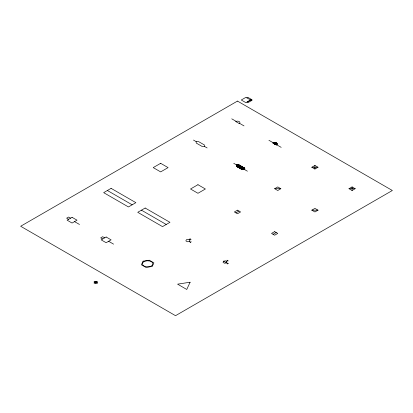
<?xml version="1.0" encoding="UTF-8"?>
<svg xmlns="http://www.w3.org/2000/svg" width="413" height="413" viewBox="0 0 413 413"><rect width="100%" height="100%" fill="white"/><g stroke="black" fill="none" stroke-linecap="round" stroke-linejoin="round"><path stroke-width="0.62" d="M207.135 147.942L204.487 146.414L204.487 145.009L198.689 141.664L196.123 141.587L193.475 140.059M247.402 171.194L244.754 169.66L244.754 168.261L238.957 164.916L236.391 164.833L233.743 163.305M189.422 241.44L189.975 240.252L188.467 239.38L186.408 239.7L185.855 240.887L187.363 241.76L189.422 241.44L190.661 242.157M223.578 261.161L223.025 262.348L224.533 263.22L226.592 262.9L227.145 261.713L225.637 260.84L223.578 261.161L227.831 263.618M246.912 97.876L247.841 97.339L252.054 99.77L251.125 100.307L245.931 97.318L241.285 100.003L245.931 102.687L250.577 100.003M272.926 143.006A2.432 1.404 0 0 1 276.364 143.006A2.432 1.404 0 0 1 276.364 144.994L273.034 142.95M273.055 143.084L273.7 142.707M273.179 143.151L274.072 142.64M273.303 143.223L274.371 142.609M273.427 143.296L274.635 142.599M273.551 143.368L274.872 142.604M273.674 143.44L275.089 142.619M236.417 165.071L236.799 164.849M273.798 143.512L275.29 142.65M236.427 165.205L237.036 164.854M273.922 143.585L275.481 142.681M236.437 165.339L237.269 164.864M274.046 143.652L275.657 142.722M236.453 165.479L237.506 164.87M274.17 143.724L275.822 142.774M236.463 165.613L237.738 164.875M274.294 143.796L275.977 142.826M236.479 165.747L237.976 164.885M274.418 143.869L276.121 142.888M236.489 165.887L238.213 164.89M274.542 143.941L276.256 142.95M236.504 166.021L238.446 164.901M274.666 144.013L276.385 143.022M236.515 166.155L238.683 164.906M274.79 144.085L276.498 143.094M236.391 164.833L236.53 166.315L238.915 164.911M274.913 144.152L276.612 143.177M236.634 166.377L239.06 164.973M275.037 144.225L276.71 143.259M236.757 166.449L239.184 165.045M275.161 144.297L276.798 143.352M236.881 166.516L239.308 165.117M275.285 144.369L276.88 143.45M237.005 166.589L239.432 165.19M275.409 144.442L276.947 143.554M237.129 166.661L239.555 165.262M275.533 144.514L277.004 143.662M237.253 166.733L239.679 165.329M275.657 144.586L277.046 143.781M237.377 166.806L239.803 165.401M275.781 144.653L277.071 143.91M237.501 166.878L239.927 165.474M275.905 144.726L277.071 144.054M237.625 166.95L240.051 165.546M276.029 144.798L277.046 144.209M237.749 167.017L240.175 165.618M276.152 144.87L276.978 144.395M237.873 167.089L240.299 165.69M276.276 144.942L276.818 144.627M237.996 167.162L240.423 165.763M238.12 167.234L240.547 165.83M238.244 167.306L240.671 165.902M238.368 167.379L240.794 165.974M238.492 167.451L240.918 166.047M238.616 167.518L241.042 166.119M238.74 167.59L241.166 166.191M238.864 167.663L241.29 166.263M238.988 167.735L241.414 166.331M239.112 167.807L241.538 166.403M239.235 167.879L241.662 166.475M239.359 167.952L241.786 166.547M239.483 168.019L241.91 166.62M239.607 168.091L242.033 166.692M239.731 168.163L242.157 166.764M239.855 168.236L242.281 166.831M239.979 168.308L242.405 166.904M240.103 168.38L242.529 166.976M240.227 168.452L242.653 167.048M240.351 168.519L242.777 167.12M240.474 168.592L242.901 167.193M240.598 168.664L243.025 167.265M240.722 168.736L243.149 167.332M240.846 168.809L243.272 167.404M240.97 168.881L243.396 167.477M241.094 168.953L243.52 167.549M241.218 169.02L243.644 167.621M241.342 169.093L243.768 167.693M241.466 169.165L243.892 167.766M241.59 169.237L244.016 167.833M241.713 169.309L244.14 167.905M241.837 169.382L244.264 167.977M241.961 169.454L244.388 168.05M242.085 169.521L244.511 168.122M242.209 169.593L244.635 168.194M236.53 166.315L242.323 169.66L244.754 168.267M242.586 169.66L244.754 168.411M242.834 169.66L244.754 168.556M243.081 169.66L244.754 168.695M243.329 169.66L244.754 168.84M243.577 169.66L244.754 168.984M243.825 169.66L244.754 169.129M244.073 169.66L244.754 169.268M244.32 169.66L244.754 169.413M274.64 188.71L277.743 186.919L280.845 188.71L277.743 190.501L274.64 188.71L280.845 188.71M311.81 167.25L314.912 165.458L318.015 167.25L314.912 169.041L311.81 167.25L318.015 167.25M189.221 239.814L190.46 239.101M235.926 212.85L239.024 211.064M190.042 242.514L191.281 241.796M311.81 210.171L314.912 208.379L318.015 210.171L314.912 211.957L311.81 210.171L318.015 210.171M348.98 188.71L352.082 186.919L355.185 188.71L352.082 190.501L348.98 188.71L355.185 188.71M226.391 261.274L227.63 260.562M273.096 234.31L276.194 232.519M227.212 263.974L228.451 263.257M204.487 146.414L202.055 146.414L196.263 143.068L196.123 141.587M242.323 169.66L244.754 169.66M231.755 118.825L236.153 121.365M239.514 123.301L244.016 125.903M268.925 140.286L273.323 142.826M276.684 144.762L281.186 147.364M107.38 190.496L132.16 204.802M141.452 210.171L166.232 224.476M189.841 238.745L191.08 239.457M227.011 260.2L228.25 260.918M70.582 218.178L68.599 217.037L66.617 218.178L68.599 219.324M104.654 237.852L102.672 236.706L100.689 237.852L102.672 238.998M74.546 221.616L79.502 224.476M108.619 241.285L113.575 244.145M95.862 281.909L96.776 282.435M94.876 282.482L95.79 283.008M352.082 186.919L352.082 190.501M314.912 165.458L314.912 169.041M143.063 261.171L141.391 264.785L145.97 267.433L152.232 266.462L153.904 262.849L149.325 260.205L143.063 261.171M190.104 282.224L186.753 289.456L177.585 284.159L190.104 282.224M237.475 101.082L20.65 226.262L175.525 315.682L392.35 190.496L237.475 101.082M251.125 99.77L247.057 102.119L247.986 102.656L252.054 100.307L251.125 99.77M111.097 188.349L103.663 192.644L128.443 206.949L135.877 202.659L111.097 188.349M160.657 163.316L153.223 167.606L160.657 171.896L168.091 167.606L160.657 163.316M72.069 217.321L67.112 220.181L72.069 223.046L77.024 220.181L72.069 217.321M145.169 208.023L137.736 212.313L162.516 226.623L169.95 222.328L145.169 208.023M106.141 236.995L101.185 239.855L106.141 242.715L111.097 239.855L106.141 236.995M197.956 184.699L190.522 188.994L197.956 193.284L205.39 188.994L197.956 184.699M94.876 281.408L94.004 281.909L96.776 283.509L97.649 283.008L94.876 281.408M96.735 281.408L94.004 282.982L94.918 283.509L97.649 281.934L96.735 281.408M237.475 210.165L234.372 211.957L237.475 213.748L240.578 211.957L237.475 210.165M274.645 231.626L271.542 233.417L274.645 235.209L277.748 233.417L274.645 231.626M239.194 123.533L235.756 121.551A2.432 1.404 0 0 1 239.194 121.551A2.432 1.404 0 0 1 239.194 123.533M144.7 266.333A5.255 3.036 0 0 0 152.893 264.036A5.255 3.036 0 0 0 145.35 261.088A5.255 3.036 0 0 0 144.7 266.333"/></g></svg>
